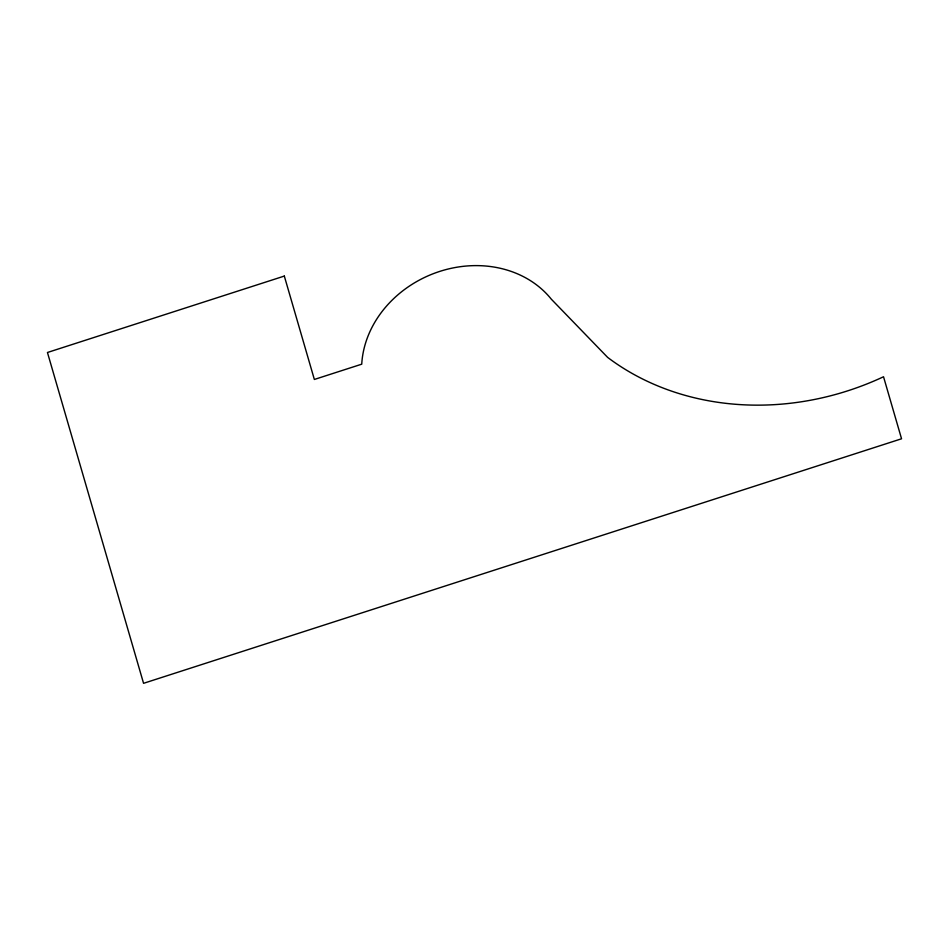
<?xml version="1.0" encoding="UTF-8"?>
<svg xmlns="http://www.w3.org/2000/svg" width="949" height="949" viewBox="0 0 949 949"><rect width="100%" height="100%" fill="white"/><g stroke="black" fill="none" stroke-linecap="round" stroke-linejoin="round"><path stroke-width="1.42" d="M284.32 276.076L47.45 352.494L143.56 683.316L901.55 438.782L883.531 376.753A262.493 226.408 -22.8 0 1 607.621 357.382L551.322 299.196A105.659 91.128 -22.8 0 0 437.643 272.102A105.659 91.128 -22.8 0 0 361.735 364.179L314.356 379.458L284.32 276.076"/></g></svg>
